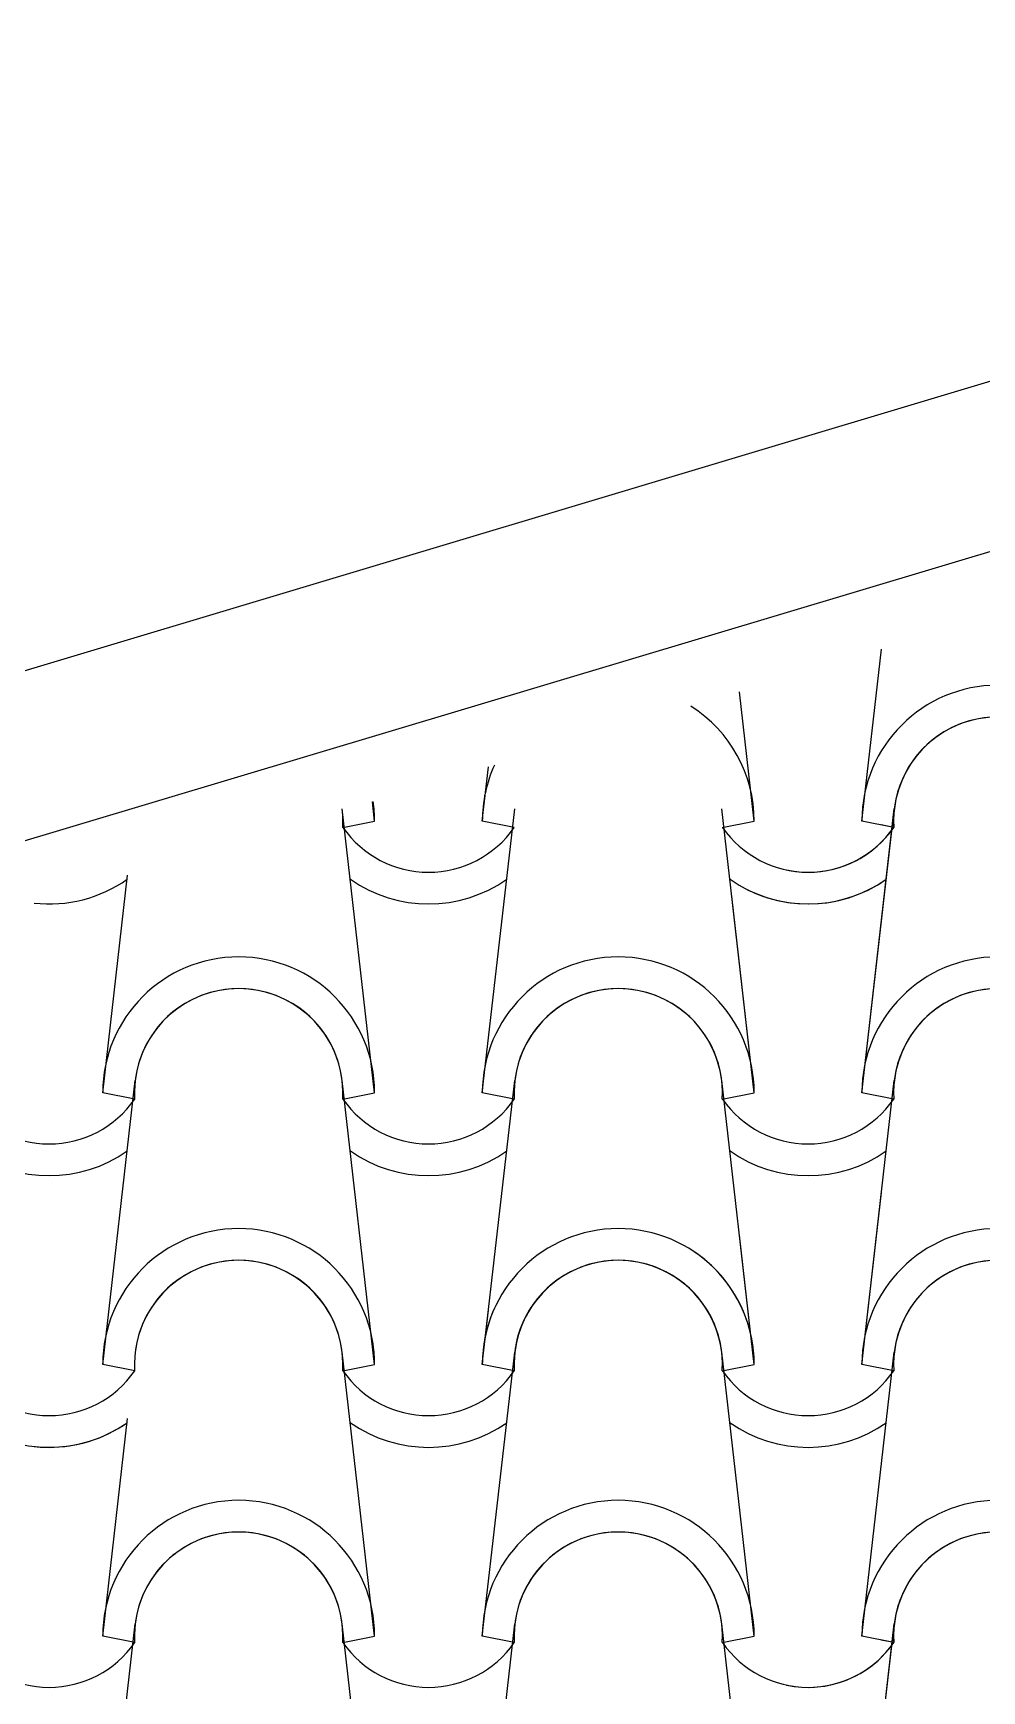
# Model space of a CAD drawing. Header units: millimetres. Extents: x -255 to 41745, y 236 to 29936.
# Drawn here: x 26426 to 26862, y 26255 to 27018 of the extents above; entities that cross this region are included whole.
import ezdxf

# ---------------------------------------------------------------- set-up
doc = ezdxf.new("R2010")
doc.units = ezdxf.units.MM
doc.layers.add('1', color=1, linetype='Continuous')
doc.layers.add('CALIDADES', color=7, linetype='Continuous')

msp = doc.modelspace()

# ---------------------------------------------------------------- linework, layer by layer
at = {"layer": '1'}
for p, q in [((26806.84, 26655.55), (26815.88, 26734.69)), ((26806.84, 26655.55), (26815.88, 26734.69)), ((26806.84, 26655.55), (26815.88, 26734.69)), ((26757.34, 26655.55), (26750.54, 26715.09)), ((26757.34, 26655.55), (26750.54, 26715.09)), ((26757.34, 26655.55), (26750.54, 26715.09)), ((26632.34, 26655.55), (26635.18, 26680.49)), ((26632.34, 26655.55), (26635.18, 26680.49)), ((26582.83, 26655.55), (26581.81, 26664.48)), ((26582.83, 26655.55), (26581.81, 26664.48)), ((26582.83, 26530.55), (26567.91, 26661.26)), ((26568.16, 26652.62), (26582.83, 26655.55)), ((26568.16, 26652.62), (26582.83, 26655.55)), ((26568.16, 26652.62), (26582.83, 26655.55)), ((26568.16, 26652.62), (26582.83, 26655.55)), ((26632.34, 26530.55), (26647.26, 26661.26)), ((26647.01, 26652.62), (26632.34, 26655.55)), ((26647.01, 26652.62), (26632.34, 26655.55)), ((26647.01, 26652.62), (26632.34, 26655.55)), ((26647.01, 26652.62), (26632.34, 26655.55)), ((26757.34, 26530.55), (26742.41, 26661.26)), ((26742.66, 26652.62), (26757.34, 26655.55)), ((26742.66, 26652.62), (26757.34, 26655.55)), ((26742.66, 26652.62), (26757.34, 26655.55)), ((26742.66, 26652.62), (26757.34, 26655.55)), ((26742.66, 26652.62), (26757.34, 26655.55)), ((26742.66, 26652.62), (26757.34, 26655.55)), ((26806.84, 26530.55), (26821.76, 26661.26)), ((26806.84, 26530.55), (26821.21, 26656.42)), ((26821.51, 26652.62), (26806.84, 26655.55)), ((26821.51, 26652.62), (26806.84, 26655.55)), ((26821.51, 26652.62), (26806.84, 26655.55)), ((26821.51, 26652.62), (26806.84, 26655.55)), ((26821.51, 26652.62), (26806.84, 26655.55)), ((26821.51, 26652.62), (26806.84, 26655.55)), ((26821.51, 26652.62), (26815.68, 26653.78)), ((26821.51, 26652.62), (26815.68, 26653.78)), ((26457.83, 26530.55), (26469.27, 26630.71)), ((26757.34, 26530.55), (26747, 26621.07)), ((26457.83, 26405.55), (26472.76, 26536.26)), ((26582.83, 26405.55), (26567.91, 26536.26)), ((26632.34, 26405.55), (26647.26, 26536.26)), ((26757.34, 26405.55), (26742.41, 26536.26)), ((26757.34, 26405.55), (26742.41, 26536.26)), ((26806.84, 26405.55), (26821.76, 26536.26)), ((26806.84, 26405.55), (26821.76, 26536.26)), ((26472.51, 26527.62), (26457.83, 26530.55)), ((26472.51, 26527.62), (26457.83, 26530.55)), ((26568.16, 26527.62), (26582.83, 26530.55)), ((26568.16, 26527.62), (26582.83, 26530.55)), ((26647.01, 26527.62), (26632.34, 26530.55)), ((26647.01, 26527.62), (26632.34, 26530.55)), ((26742.66, 26527.62), (26757.34, 26530.55)), ((26742.66, 26527.62), (26757.34, 26530.55)), ((26742.66, 26527.62), (26757.34, 26530.55)), ((26742.66, 26527.62), (26757.34, 26530.55)), ((26821.51, 26527.62), (26806.84, 26530.55)), ((26821.51, 26527.62), (26806.84, 26530.55)), ((26821.51, 26527.62), (26806.84, 26530.55)), ((26821.51, 26527.62), (26806.84, 26530.55)), ((26806.84, 26405.55), (26815.88, 26484.69)), ((26806.84, 26405.55), (26815.88, 26484.69)), ((26806.84, 26405.55), (26815.88, 26484.69)), ((26757.34, 26405.55), (26750.54, 26465.09)), ((26757.34, 26405.55), (26750.54, 26465.09)), ((26757.34, 26405.55), (26750.54, 26465.09)), ((26632.34, 26405.55), (26635.18, 26430.49)), ((26632.34, 26405.55), (26635.18, 26430.49)), ((26582.83, 26280.55), (26567.91, 26411.26)), ((26582.83, 26280.55), (26567.91, 26411.26)), ((26582.83, 26405.55), (26581.81, 26414.48)), ((26582.83, 26405.55), (26581.81, 26414.48)), ((26632.34, 26280.55), (26647.26, 26411.26)), ((26632.34, 26280.55), (26647.26, 26411.26)), ((26757.34, 26280.55), (26742.41, 26411.26)), ((26757.34, 26280.55), (26742.41, 26411.26)), ((26757.34, 26280.55), (26742.41, 26411.26)), ((26806.84, 26280.55), (26821.76, 26411.26)), ((26806.84, 26280.55), (26821.76, 26411.26)), ((26806.84, 26280.55), (26821.76, 26411.26)), ((26472.51, 26402.62), (26457.83, 26405.55)), ((26472.51, 26402.62), (26457.83, 26405.55)), ((26568.16, 26402.62), (26582.83, 26405.55)), ((26568.16, 26402.62), (26582.83, 26405.55)), ((26568.16, 26402.62), (26582.83, 26405.55)), ((26568.16, 26402.62), (26582.83, 26405.55)), ((26568.16, 26402.62), (26582.83, 26405.55)), ((26568.16, 26402.62), (26582.83, 26405.55)), ((26647.01, 26402.62), (26632.34, 26405.55)), ((26647.01, 26402.62), (26632.34, 26405.55)), ((26647.01, 26402.62), (26632.34, 26405.55)), ((26647.01, 26402.62), (26632.34, 26405.55)), ((26647.01, 26402.62), (26632.34, 26405.55)), ((26647.01, 26402.62), (26632.34, 26405.55)), ((26742.66, 26402.62), (26757.34, 26405.55)), ((26742.66, 26402.62), (26757.34, 26405.55)), ((26742.66, 26402.62), (26757.34, 26405.55)), ((26742.66, 26402.62), (26757.34, 26405.55)), ((26742.66, 26402.62), (26757.34, 26405.55)), ((26742.66, 26402.62), (26757.34, 26405.55)), ((26742.66, 26402.62), (26757.34, 26405.55)), ((26742.66, 26402.62), (26757.34, 26405.55)), ((26742.66, 26402.62), (26757.34, 26405.55)), ((26742.66, 26402.62), (26757.34, 26405.55)), ((26821.51, 26402.62), (26806.84, 26405.55)), ((26821.51, 26402.62), (26806.84, 26405.55)), ((26821.51, 26402.62), (26806.84, 26405.55)), ((26821.51, 26402.62), (26806.84, 26405.55)), ((26821.51, 26402.62), (26806.84, 26405.55)), ((26821.51, 26402.62), (26806.84, 26405.55)), ((26821.51, 26402.62), (26806.84, 26405.55)), ((26821.51, 26402.62), (26806.84, 26405.55)), ((26821.51, 26402.62), (26806.84, 26405.55)), ((26821.51, 26402.62), (26806.84, 26405.55)), ((26457.83, 26280.55), (26469.27, 26380.71)), ((26457.83, 26155.55), (26472.76, 26286.26)), ((26582.83, 26155.55), (26567.91, 26286.26)), ((26632.34, 26155.55), (26647.26, 26286.26)), ((26757.34, 26155.55), (26742.41, 26286.26)), ((26806.84, 26155.55), (26821.76, 26286.26)), ((26806.84, 26155.55), (26821.21, 26281.42)), ((26472.51, 26277.62), (26457.83, 26280.55)), ((26472.51, 26277.62), (26457.83, 26280.55)), ((26568.16, 26277.62), (26582.83, 26280.55)), ((26568.16, 26277.62), (26582.83, 26280.55)), ((26568.16, 26277.62), (26582.83, 26280.55)), ((26568.16, 26277.62), (26582.83, 26280.55)), ((26647.01, 26277.62), (26632.34, 26280.55)), ((26647.01, 26277.62), (26632.34, 26280.55)), ((26647.01, 26277.62), (26632.34, 26280.55)), ((26647.01, 26277.62), (26632.34, 26280.55)), ((26742.66, 26277.62), (26757.34, 26280.55)), ((26742.66, 26277.62), (26757.34, 26280.55)), ((26742.66, 26277.62), (26757.34, 26280.55)), ((26742.66, 26277.62), (26757.34, 26280.55)), ((26742.66, 26277.62), (26757.34, 26280.55)), ((26742.66, 26277.62), (26757.34, 26280.55)), ((26821.51, 26277.62), (26806.84, 26280.55)), ((26821.51, 26277.62), (26806.84, 26280.55)), ((26821.51, 26277.62), (26806.84, 26280.55)), ((26821.51, 26277.62), (26806.84, 26280.55)), ((26821.51, 26277.62), (26806.84, 26280.55)), ((26821.51, 26277.62), (26806.84, 26280.55)), ((26821.51, 26277.62), (26815.68, 26278.78)), ((26821.51, 26277.62), (26815.68, 26278.78))]:
    msp.add_line(p, q, dxfattribs=at)
for centre, radius, start, end in [((26869.34, 26655.55), 62.5, 0, 180), ((26869.34, 26655.55), 62.5, 0, 180), ((26694.84, 26655.55), 62.5, 0, 57.72341), ((26694.84, 26655.55), 62.5, 0, 57.72341), ((26694.84, 26655.55), 62.5, 0, 57.72341), ((26694.84, 26655.55), 62.5, 0, 57.72341), ((26869.34, 26655.55), 47.92, 356.48872, 183.51128), ((26869.34, 26655.55), 47.92, 356.48872, 183.51128), ((26869.34, 26655.55), 47.92, 6.83804, 173.16196), ((26694.84, 26655.55), 62.5, 155.67508, 180), ((26694.84, 26655.55), 62.5, 155.67508, 180), ((26694.84, 26655.55), 62.5, 155.67508, 180), ((26694.84, 26655.55), 62.5, 155.67508, 180), ((26520.33, 26655.55), 62.5, 0, 8.30902), ((26520.33, 26655.55), 62.5, 0, 8.30902), ((26520.33, 26655.55), 47.92, 356.48872, 5.72762), ((26520.33, 26655.55), 47.92, 356.48872, 5.72762), ((26869.34, 26655.55), 47.92, 178.84107, 183.51128), ((26869.34, 26655.55), 47.92, 178.84107, 183.51128), ((26607.64, 26679.93), 47.92, 214.75597, 325.24403), ((26607.64, 26679.93), 47.92, 214.75597, 325.24403), ((26607.64, 26679.93), 47.92, 214.75597, 325.24403), ((26607.64, 26679.93), 47.92, 214.75597, 325.24403), ((26782.15, 26679.93), 47.92, 214.75597, 325.24403), ((26782.15, 26679.93), 47.92, 214.75597, 325.24403), ((26782.15, 26679.93), 47.92, 214.75597, 325.24403), ((26782.15, 26679.93), 47.92, 214.75597, 325.24403), ((26782.15, 26679.93), 47.92, 214.75597, 325.24403), ((26782.15, 26679.93), 47.92, 214.75597, 325.24403), ((26782.15, 26679.93), 47.92, 258.00096, 325.24403), ((26782.15, 26679.93), 47.92, 258.00096, 325.24403), ((26433.14, 26679.93), 62.5, 263.69161, 305.06921), ((26607.64, 26679.93), 62.5, 234.93079, 305.06921), ((26607.64, 26679.93), 62.5, 234.93079, 305.06921), ((26782.15, 26679.93), 62.5, 234.93079, 305.06921), ((26782.15, 26679.93), 62.5, 234.93079, 305.06921), ((26782.15, 26679.93), 62.5, 234.93079, 305.06921), ((26782.15, 26679.93), 62.5, 242.94961, 305.06921), ((26520.33, 26530.55), 62.5, 0, 180), ((26520.33, 26530.55), 62.5, 0, 180), ((26694.84, 26530.55), 62.5, 0, 180), ((26694.84, 26530.55), 62.5, 0, 180), ((26869.34, 26530.55), 62.5, 0, 180), ((26869.34, 26530.55), 62.5, 0, 180), ((26520.33, 26530.55), 47.92, 356.48872, 183.51128), ((26520.33, 26530.55), 47.92, 356.48872, 183.51128), ((26520.33, 26530.55), 47.92, 6.83804, 173.16196), ((26694.84, 26530.55), 47.92, 356.48872, 183.51128), ((26694.84, 26530.55), 47.92, 356.48872, 183.51128), ((26694.84, 26530.55), 47.92, 6.83804, 173.16196), ((26869.34, 26530.55), 47.92, 356.48872, 183.51128), ((26869.34, 26530.55), 47.92, 356.48872, 183.51128), ((26869.34, 26530.55), 47.92, 6.83804, 173.16196), ((26433.14, 26554.93), 47.92, 214.75597, 325.24403), ((26433.14, 26554.93), 47.92, 214.75597, 325.24403), ((26607.64, 26554.93), 47.92, 214.75597, 325.24403), ((26607.64, 26554.93), 47.92, 214.75597, 325.24403), ((26782.15, 26554.93), 47.92, 214.75597, 325.24403), ((26782.15, 26554.93), 47.92, 214.75597, 325.24403), ((26782.15, 26554.93), 47.92, 214.75597, 325.24403), ((26782.15, 26554.93), 47.92, 214.75597, 325.24403), ((26433.14, 26554.93), 62.5, 234.93079, 305.06921), ((26607.64, 26554.93), 62.5, 234.93079, 305.06921), ((26782.15, 26554.93), 62.5, 234.93079, 305.06921), ((26782.15, 26554.93), 62.5, 234.93079, 305.06921), ((26520.33, 26405.55), 62.5, 0, 180), ((26520.33, 26405.55), 62.5, 0, 180), ((26694.84, 26405.55), 62.5, 0, 180), ((26694.84, 26405.55), 62.5, 0, 180), ((26869.34, 26405.55), 62.5, 0, 180), ((26869.34, 26405.55), 62.5, 0, 180), ((26869.34, 26405.55), 62.5, 0, 180), ((26869.34, 26405.55), 62.5, 0, 180), ((26694.84, 26405.55), 62.5, 0, 57.72341), ((26694.84, 26405.55), 62.5, 0, 57.72341), ((26694.84, 26405.55), 62.5, 0, 57.72341), ((26694.84, 26405.55), 62.5, 0, 57.72341), ((26520.33, 26405.55), 47.92, 356.48872, 183.51128), ((26520.33, 26405.55), 47.92, 356.48872, 183.51128), ((26520.33, 26405.55), 47.92, 6.83804, 173.16196), ((26694.84, 26405.55), 47.92, 356.48872, 183.51128), ((26694.84, 26405.55), 47.92, 356.48872, 183.51128), ((26694.84, 26405.55), 47.92, 6.83804, 173.16196), ((26694.84, 26405.55), 47.92, 356.48872, 75.58563), ((26694.84, 26405.55), 47.92, 356.48872, 75.58563), ((26694.84, 26405.55), 47.92, 6.83804, 75.58563), ((26694.84, 26405.55), 47.92, 356.48872, 75.58563), ((26694.84, 26405.55), 47.92, 356.48872, 75.58563), ((26869.34, 26405.55), 47.92, 356.48872, 183.51128), ((26869.34, 26405.55), 47.92, 356.48872, 183.51128), ((26869.34, 26405.55), 47.92, 356.48872, 183.51128), ((26869.34, 26405.55), 47.92, 356.48872, 183.51128), ((26869.34, 26405.55), 47.92, 6.83804, 173.16196), ((26869.34, 26405.55), 47.92, 6.83804, 173.16196), ((26694.84, 26405.55), 47.92, 137.81286, 183.51128), ((26694.84, 26405.55), 47.92, 137.81286, 183.51128), ((26694.84, 26405.55), 47.92, 137.81286, 183.51128), ((26694.84, 26405.55), 47.92, 137.81286, 183.51128), ((26694.84, 26405.55), 47.92, 137.81286, 173.16196), ((26694.84, 26405.55), 62.5, 155.67508, 180), ((26694.84, 26405.55), 62.5, 155.67508, 180), ((26694.84, 26405.55), 62.5, 155.67508, 180), ((26694.84, 26405.55), 62.5, 155.67508, 180), ((26520.33, 26405.55), 62.5, 0, 8.30902), ((26520.33, 26405.55), 62.5, 0, 8.30902), ((26520.33, 26405.55), 47.92, 356.48872, 5.72762), ((26520.33, 26405.55), 47.92, 356.48872, 5.72762), ((26433.14, 26429.93), 47.92, 214.75597, 325.24403), ((26433.14, 26429.93), 47.92, 214.75597, 325.24403), ((26607.64, 26429.93), 47.92, 214.75597, 325.24403), ((26607.64, 26429.93), 47.92, 214.75597, 325.24403), ((26607.64, 26429.93), 47.92, 214.75597, 325.24403), ((26607.64, 26429.93), 47.92, 214.75597, 325.24403), ((26607.64, 26429.93), 47.92, 214.75597, 325.24403), ((26607.64, 26429.93), 47.92, 214.75597, 325.24403), ((26782.15, 26429.93), 47.92, 214.75597, 325.24403), ((26782.15, 26429.93), 47.92, 214.75597, 325.24403), ((26782.15, 26429.93), 47.92, 214.75597, 325.24403), ((26782.15, 26429.93), 47.92, 214.75597, 325.24403), ((26782.15, 26429.93), 47.92, 214.75597, 325.24403), ((26782.15, 26429.93), 47.92, 214.75597, 325.24403), ((26782.15, 26429.93), 47.92, 214.75597, 325.24403), ((26782.15, 26429.93), 47.92, 214.75597, 325.24403), ((26782.15, 26429.93), 47.92, 214.75597, 325.24403), ((26782.15, 26429.93), 47.92, 214.75597, 325.24403), ((26433.14, 26429.93), 62.5, 234.93079, 305.06921), ((26433.14, 26429.93), 62.5, 263.69161, 305.06921), ((26607.64, 26429.93), 62.5, 234.93079, 305.06921), ((26607.64, 26429.93), 62.5, 234.93079, 305.06921), ((26607.64, 26429.93), 62.5, 234.93079, 305.06921), ((26782.15, 26429.93), 62.5, 234.93079, 305.06921), ((26782.15, 26429.93), 62.5, 234.93079, 305.06921), ((26782.15, 26429.93), 62.5, 234.93079, 305.06921), ((26782.15, 26429.93), 62.5, 234.93079, 305.06921), ((26782.15, 26429.93), 62.5, 234.93079, 305.06921), ((26520.33, 26280.55), 62.5, 0, 180), ((26520.33, 26280.55), 62.5, 0, 180), ((26694.84, 26280.55), 62.5, 0, 180), ((26694.84, 26280.55), 62.5, 0, 180), ((26694.84, 26280.55), 62.5, 0, 180), ((26694.84, 26280.55), 62.5, 0, 180), ((26869.34, 26280.55), 62.5, 0, 180), ((26869.34, 26280.55), 62.5, 0, 180), ((26520.33, 26280.55), 47.92, 356.48872, 183.51128), ((26520.33, 26280.55), 47.92, 356.48872, 183.51128), ((26520.33, 26280.55), 47.92, 6.83804, 173.16196), ((26694.84, 26280.55), 47.92, 356.48872, 183.51128), ((26694.84, 26280.55), 47.92, 356.48872, 183.51128), ((26694.84, 26280.55), 47.92, 356.48872, 183.51128), ((26694.84, 26280.55), 47.92, 356.48872, 183.51128), ((26694.84, 26280.55), 47.92, 6.83804, 173.16196), ((26694.84, 26280.55), 47.92, 6.83804, 173.16196), ((26869.34, 26280.55), 47.92, 356.48872, 183.51128), ((26869.34, 26280.55), 47.92, 356.48872, 183.51128), ((26869.34, 26280.55), 47.92, 6.83804, 173.16196), ((26869.34, 26280.55), 47.92, 178.84107, 183.51128), ((26869.34, 26280.55), 47.92, 178.84107, 183.51128), ((26433.14, 26304.93), 47.92, 214.75597, 325.24403), ((26433.14, 26304.93), 47.92, 214.75597, 325.24403), ((26607.64, 26304.93), 47.92, 214.75597, 325.24403), ((26607.64, 26304.93), 47.92, 214.75597, 325.24403), ((26607.64, 26304.93), 47.92, 214.75597, 325.24403), ((26607.64, 26304.93), 47.92, 214.75597, 325.24403), ((26782.15, 26304.93), 47.92, 214.75597, 325.24403), ((26782.15, 26304.93), 47.92, 214.75597, 325.24403), ((26782.15, 26304.93), 47.92, 214.75597, 325.24403), ((26782.15, 26304.93), 47.92, 214.75597, 325.24403), ((26782.15, 26304.93), 47.92, 214.75597, 325.24403), ((26782.15, 26304.93), 47.92, 214.75597, 325.24403), ((26782.15, 26304.93), 47.92, 258.00096, 325.24403), ((26782.15, 26304.93), 47.92, 258.00096, 325.24403)]:
    msp.add_arc(centre, radius, start, end, dxfattribs=at)
at = {"layer": 'CALIDADES'}
for p, q in [((20942.02, 25080.84), (27399.4, 27018.05)), ((20963.57, 25009), (27410.4, 26943.05))]:
    msp.add_line(p, q, dxfattribs=at)

doc.saveas('drawing.dxf')
